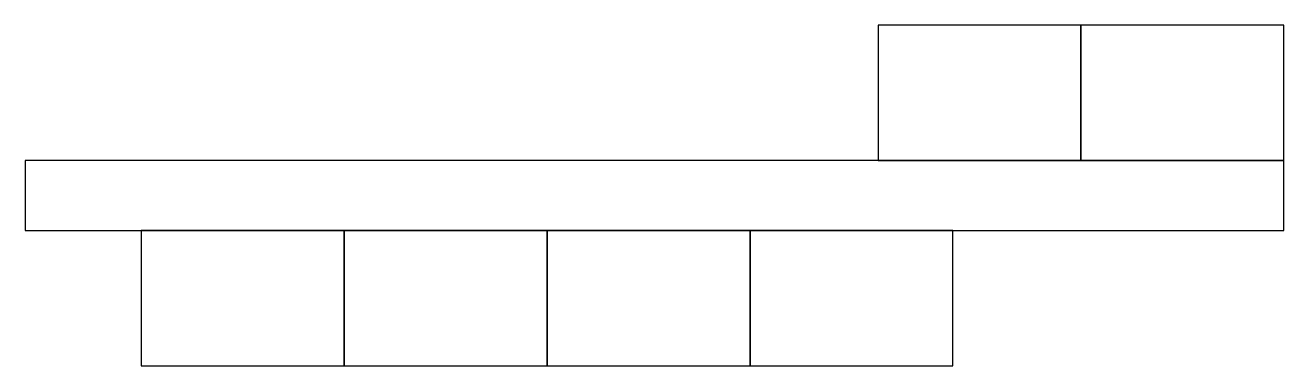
# Model space of a CAD drawing. Header units: millimetres. Extents: x 2172 to 58001, y 1960 to 17081.
import ezdxf

# ---------------------------------------------------------------- set-up
doc = ezdxf.new("R2010")
doc.units = ezdxf.units.MM

msp = doc.modelspace()

# ---------------------------------------------------------------- linework, layer by layer
at = {"color": 1}
for points in [[(40001, 17081), (40001, 11081), (49001, 11081), (49001, 17081), (40001, 17081)], [(49001, 17081), (49001, 11081), (58001, 11081), (58001, 17081), (49001, 17081)], [(2172, 11081), (2172, 7960), (58001, 7960), (58001, 11081), (2862, 11081)], [(7324, 7960), (7324, 1960), (16324, 1960), (16324, 7960), (7324, 7960)], [(16324, 7960), (16324, 1960), (25324, 1960), (25324, 7960), (16324, 7960)], [(25324, 7960), (25324, 1960), (34324, 1960), (34324, 7960), (25324, 7960)], [(34324, 7960), (34324, 1960), (43324, 1960), (43324, 7960), (34324, 7960)]]:
    msp.add_lwpolyline(points, close=True, dxfattribs=at)

doc.saveas('drawing.dxf')
